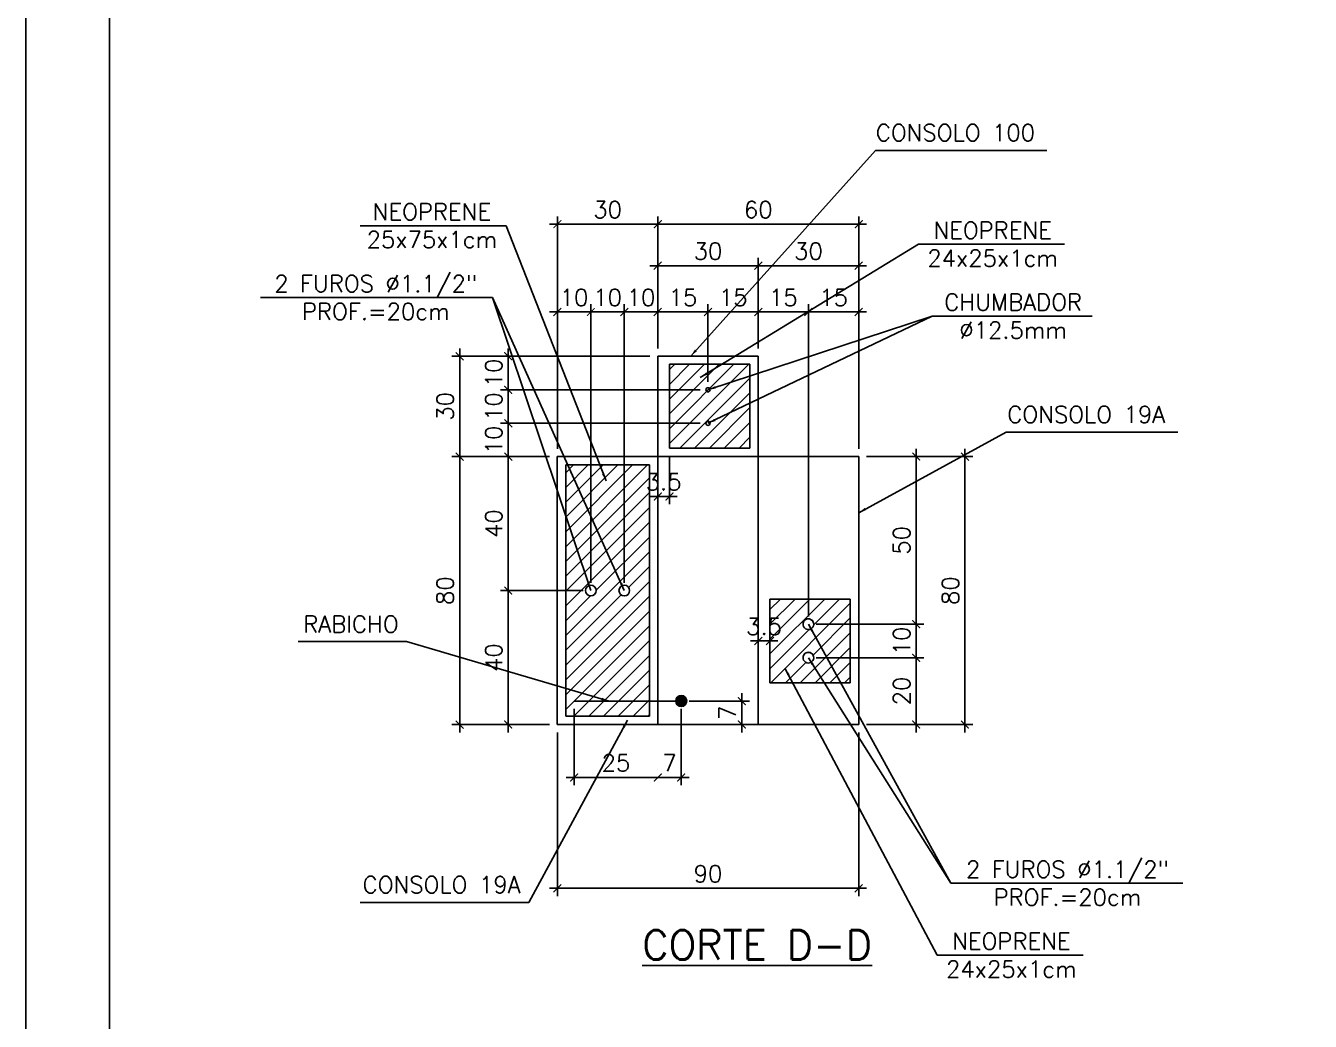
# Model space of a CAD drawing. Header units: centimetres. Extents: x 1658 to 27871, y 8240 to 11444.
# Drawn here: x 4286 to 5437, y 9660 to 10552 of the extents above; entities that cross this region are included whole.
import ezdxf

# ---------------------------------------------------------------- set-up
doc = ezdxf.new("R2010")
doc.units = ezdxf.units.CM
doc.header["$LTSCALE"] = 50
doc.header["$MEASUREMENT"] = 0
doc.header["$PDMODE"] = 67
doc.linetypes.add('DASHED', pattern=[0.75, 0.5, -0.25])
doc.linetypes.add('HIDDEN', pattern=[0.375, 0.25, -0.125])
doc.layers.add('10 TRACEJADO', color=1, linetype='DASHED', lineweight=13)
for name, color, linetype in [('COTAS-PRECON', 1, 'Continuous'), ('FORMATO-PRECON', 2, 'Continuous'), ('HACHURAS-PRECON', 1, 'Continuous'), ('LINHA-01-PRECON', 1, 'Continuous'), ('LINHA-02-PRECON', 2, 'Continuous'), ('LINHA-03-PRECON', 3, 'Continuous'), ('LINHA-04-PRECON', 4, 'Continuous'), ('填充', 7, 'Continuous')]:
    doc.layers.add(name, color=color, linetype=linetype)
doc.styles.get("Standard").update_dxf_attribs({"font": 'romans.shx'})
doc.dimstyles.new('ESC75-25', dxfattribs={"dimscale": 0, "dimtxt": 15, "dimasz": 7, "dimexe": 7, "dimexo": 7, "dimgap": 5.5, "dimtad": 1, "dimdec": 1, "dimlfac": 0.333333, "dimdsep": 46, "dimtxsty": 'Standard', "dimblk": 'ARCHTICK', "dimcen": 0.1, "dimdle": 7, "dimclrd": 256, "dimclre": 256, "dimclrt": 2, "dimadec": 0, "dimazin": 0, "dimtfac": 1, "dimtdec": 1, "dimtix": 1, "dimtmove": 2, "dimatfit": 3, "dimfxl": 1, "dimarcsym": 0})
doc.dimstyles.new('ESC75-75', dxfattribs={"dimscale": 0, "dimtxt": 15, "dimasz": 7, "dimexe": 7, "dimexo": 7, "dimgap": 5.5, "dimtad": 1, "dimdec": 1, "dimdsep": 46, "dimtxsty": 'Standard', "dimblk": 'ARCHTICK', "dimcen": 0.1, "dimdle": 7, "dimclrd": 256, "dimclre": 256, "dimclrt": 2, "dimadec": 0, "dimazin": 0, "dimtfac": 1, "dimtdec": 1, "dimtix": 1, "dimtmove": 2, "dimatfit": 3, "dimfxl": 1, "dimarcsym": 0})
pattern_1 = [(45, (7645.021, 9724.937), (-6.629126, 6.629126), [])]

# ---------------------------------------------------------------- blocks, each defined once
blk = doc.blocks.new('A$C2E607E54')
at = {"layer": 'FORMATO-PRECON'}
blk.add_lwpolyline([(0, 4200), (2970, 4200), (2970, 0), (0, 0)], close=True, dxfattribs=at)
at = {"layer": 'FORMATO-PRECON', "color": 6}
blk.add_lwpolyline([(100, 3950), (2870, 3950), (2870, 100), (100, 100)], close=True, dxfattribs=at)
blk = doc.blocks.new('_ArchTick')
at = {"color": 0, "linetype": 'ByBlock', "const_width": 0.15}
blk.add_lwpolyline([(-0.5, -0.5), (0.5, 0.5)], dxfattribs=at)
blk = doc.blocks.new('*D222')
at = {"layer": 'Defpoints', "color": 0, "transparency": 16777216}
for p in [(4852.2, 10374.2), (4852.2, 10255.9), (4762.2, 10165.9)]:
    blk.add_point(p, dxfattribs=at)
at = {"layer": 'LINHA-01-PRECON', "lineweight": -2, "transparency": 16777216}
for p, q in [((4755.2, 10374.2), (4859.2, 10374.2)), ((4762.2, 10172.9), (4762.2, 10381.2)), ((4852.2, 10262.9), (4852.2, 10381.2))]:
    blk.add_line(p, q, dxfattribs=at)
at = {"layer": 'LINHA-01-PRECON', "lineweight": -2, "transparency": 16777216, "xscale": 7, "yscale": 7, "zscale": 7, "rotation": 180}
blk.add_blockref('_ArchTick', (4762.2, 10374.2), dxfattribs=at)
at = {"layer": 'LINHA-01-PRECON', "lineweight": -2, "transparency": 16777216, "xscale": 7, "yscale": 7, "zscale": 7}
blk.add_blockref('_ArchTick', (4852.2, 10374.2), dxfattribs=at)
at = {"layer": 'LINHA-01-PRECON', "color": 2, "transparency": 16777216, "insert": (4807.2, 10387.2), "char_height": 15, "attachment_point": 5}
blk.add_mtext('30', dxfattribs=at)
blk = doc.blocks.new('*D223')
at = {"layer": 'Defpoints', "color": 0, "transparency": 16777216}
for p in [(5032.2, 10374.2), (4852.2, 10255.9), (5032.2, 10255.9)]:
    blk.add_point(p, dxfattribs=at)
at = {"layer": 'LINHA-01-PRECON', "lineweight": -2, "transparency": 16777216}
for p, q in [((4845.2, 10374.2), (5039.2, 10374.2)), ((4852.2, 10262.9), (4852.2, 10381.2)), ((5032.2, 10262.9), (5032.2, 10381.2))]:
    blk.add_line(p, q, dxfattribs=at)
at = {"layer": 'LINHA-01-PRECON', "lineweight": -2, "transparency": 16777216, "xscale": 7, "yscale": 7, "zscale": 7, "rotation": 180}
blk.add_blockref('_ArchTick', (4852.2, 10374.2), dxfattribs=at)
at = {"layer": 'LINHA-01-PRECON', "lineweight": -2, "transparency": 16777216, "xscale": 7, "yscale": 7, "zscale": 7}
blk.add_blockref('_ArchTick', (5032.2, 10374.2), dxfattribs=at)
at = {"layer": 'LINHA-01-PRECON', "color": 2, "transparency": 16777216, "insert": (4942.2, 10387.2), "char_height": 15, "attachment_point": 5}
blk.add_mtext('60', dxfattribs=at)
blk = doc.blocks.new('*D224')
at = {"layer": 'Defpoints', "color": 0, "transparency": 16777216}
for p in [(4852.2, 10255.9), (4674.7, 10165.9), (4762.2, 10165.9)]:
    blk.add_point(p, dxfattribs=at)
at = {"layer": 'LINHA-01-PRECON', "lineweight": -2, "transparency": 16777216}
for p, q in [((4845.2, 10255.9), (4667.7, 10255.9)), ((4674.7, 10262.9), (4674.7, 10158.9)), ((4755.2, 10165.9), (4667.7, 10165.9))]:
    blk.add_line(p, q, dxfattribs=at)
at = {"layer": 'LINHA-01-PRECON', "lineweight": -2, "transparency": 16777216, "xscale": 7, "yscale": 7, "zscale": 7}
for p, rotation in [((4674.7, 10255.9), 90), ((4674.7, 10165.9), 270)]:
    blk.add_blockref('_ArchTick', p, dxfattribs=dict(at, rotation=rotation))
at = {"layer": 'LINHA-01-PRECON', "color": 2, "transparency": 16777216, "insert": (4661.7, 10210.9), "char_height": 15, "attachment_point": 5, "rotation": 90}
blk.add_mtext('30', dxfattribs=at)
blk = doc.blocks.new('*D225')
at = {"layer": 'Defpoints', "color": 0, "transparency": 16777216}
for p in [(4762.2, 10165.9), (4674.7, 9925.9), (4762.2, 9925.9)]:
    blk.add_point(p, dxfattribs=at)
at = {"layer": 'LINHA-01-PRECON', "lineweight": -2, "transparency": 16777216}
for p, q in [((4755.2, 10165.9), (4667.7, 10165.9)), ((4674.7, 10172.9), (4674.7, 9918.9)), ((4755.2, 9925.9), (4667.7, 9925.9))]:
    blk.add_line(p, q, dxfattribs=at)
at = {"layer": 'LINHA-01-PRECON', "lineweight": -2, "transparency": 16777216, "xscale": 7, "yscale": 7, "zscale": 7}
for p, rotation in [((4674.7, 10165.9), 90), ((4674.7, 9925.9), 270)]:
    blk.add_blockref('_ArchTick', p, dxfattribs=dict(at, rotation=rotation))
at = {"layer": 'LINHA-01-PRECON', "color": 2, "transparency": 16777216, "insert": (4661.7, 10045.9), "char_height": 15, "attachment_point": 5, "rotation": 90}
blk.add_mtext('80', dxfattribs=at)
blk = doc.blocks.new('*D226')
at = {"layer": 'Defpoints', "color": 0, "transparency": 16777216}
for p in [(4762.2, 10165.9), (4718.2, 10045.9), (4792.2, 10045.9)]:
    blk.add_point(p, dxfattribs=at)
at = {"layer": 'LINHA-01-PRECON', "lineweight": -2, "transparency": 16777216}
for p, q in [((4755.2, 10165.9), (4711.2, 10165.9)), ((4718.2, 10172.9), (4718.2, 10038.9)), ((4785.2, 10045.9), (4711.2, 10045.9))]:
    blk.add_line(p, q, dxfattribs=at)
at = {"layer": 'LINHA-01-PRECON', "lineweight": -2, "transparency": 16777216, "xscale": 7, "yscale": 7, "zscale": 7}
for p, rotation in [((4718.2, 10165.9), 90), ((4718.2, 10045.9), 270)]:
    blk.add_blockref('_ArchTick', p, dxfattribs=dict(at, rotation=rotation))
at = {"layer": 'LINHA-01-PRECON', "color": 2, "transparency": 16777216, "insert": (4705.2, 10105.9), "char_height": 15, "attachment_point": 5, "rotation": 90}
blk.add_mtext('40', dxfattribs=at)
blk = doc.blocks.new('*D227')
at = {"layer": 'Defpoints', "color": 0, "transparency": 16777216}
for p in [(4792.2, 10045.9), (4718.2, 9925.9), (4762.2, 9925.9)]:
    blk.add_point(p, dxfattribs=at)
at = {"layer": 'LINHA-01-PRECON', "lineweight": -2, "transparency": 16777216}
for p, q in [((4718.2, 10052.9), (4718.2, 9918.9)), ((4785.2, 10045.9), (4711.2, 10045.9)), ((4755.2, 9925.9), (4711.2, 9925.9))]:
    blk.add_line(p, q, dxfattribs=at)
at = {"layer": 'LINHA-01-PRECON', "lineweight": -2, "transparency": 16777216, "xscale": 7, "yscale": 7, "zscale": 7}
for p, rotation in [((4718.2, 10045.9), 90), ((4718.2, 9925.9), 270)]:
    blk.add_blockref('_ArchTick', p, dxfattribs=dict(at, rotation=rotation))
at = {"layer": 'LINHA-01-PRECON', "color": 2, "transparency": 16777216, "insert": (4705.2, 9985.9), "char_height": 15, "attachment_point": 5, "rotation": 90}
blk.add_mtext('40', dxfattribs=at)
blk = doc.blocks.new('*D228')
at = {"layer": 'Defpoints', "color": 0, "transparency": 16777216}
for p in [(4852.2, 10255.9), (4718.2, 10225.8), (4897.1, 10225.8)]:
    blk.add_point(p, dxfattribs=at)
at = {"layer": 'LINHA-01-PRECON', "lineweight": -2, "transparency": 16777216}
for p, q in [((4845.2, 10255.9), (4711.2, 10255.9)), ((4718.2, 10255.9), (4718.2, 10262.9)), ((4718.2, 10255.9), (4718.2, 10225.8)), ((4890.1, 10225.8), (4711.2, 10225.8)), ((4718.2, 10225.8), (4718.2, 10218.8))]:
    blk.add_line(p, q, dxfattribs=at)
at = {"layer": 'LINHA-01-PRECON', "lineweight": -2, "transparency": 16777216, "xscale": 7, "yscale": 7, "zscale": 7}
for p, rotation in [((4718.2, 10255.9), 270), ((4718.2, 10225.8), 90)]:
    blk.add_blockref('_ArchTick', p, dxfattribs=dict(at, rotation=rotation))
at = {"layer": 'LINHA-01-PRECON', "color": 2, "transparency": 16777216, "insert": (4705.2, 10240.9), "char_height": 15, "attachment_point": 5, "rotation": 90}
blk.add_mtext('10', dxfattribs=at)
blk = doc.blocks.new('*D229')
at = {"layer": 'Defpoints', "color": 0, "transparency": 16777216}
for p in [(4897.1, 10225.8), (4718.2, 10195.8), (4897.1, 10195.8)]:
    blk.add_point(p, dxfattribs=at)
at = {"layer": 'LINHA-01-PRECON', "lineweight": -2, "transparency": 16777216}
for p, q in [((4718.2, 10225.8), (4718.2, 10232.8)), ((4890.1, 10225.8), (4711.2, 10225.8)), ((4718.2, 10225.8), (4718.2, 10195.8)), ((4890.1, 10195.8), (4711.2, 10195.8)), ((4718.2, 10195.8), (4718.2, 10188.8))]:
    blk.add_line(p, q, dxfattribs=at)
at = {"layer": 'LINHA-01-PRECON', "lineweight": -2, "transparency": 16777216, "xscale": 7, "yscale": 7, "zscale": 7}
for p, rotation in [((4718.2, 10225.8), 270), ((4718.2, 10195.8), 90)]:
    blk.add_blockref('_ArchTick', p, dxfattribs=dict(at, rotation=rotation))
at = {"layer": 'LINHA-01-PRECON', "color": 2, "transparency": 16777216, "insert": (4705.2, 10210.8), "char_height": 15, "attachment_point": 5, "rotation": 90}
blk.add_mtext('10', dxfattribs=at)
blk = doc.blocks.new('*D230')
at = {"layer": 'Defpoints', "color": 0, "transparency": 16777216}
for p in [(4897.1, 10195.8), (4718.2, 10165.9), (4762.2, 10165.9)]:
    blk.add_point(p, dxfattribs=at)
at = {"layer": 'LINHA-01-PRECON', "lineweight": -2, "transparency": 16777216}
for p, q in [((4718.2, 10195.8), (4718.2, 10202.8)), ((4890.1, 10195.8), (4711.2, 10195.8)), ((4718.2, 10195.8), (4718.2, 10165.9)), ((4755.2, 10165.9), (4711.2, 10165.9)), ((4718.2, 10165.9), (4718.2, 10158.9))]:
    blk.add_line(p, q, dxfattribs=at)
at = {"layer": 'LINHA-01-PRECON', "lineweight": -2, "transparency": 16777216, "xscale": 7, "yscale": 7, "zscale": 7}
for p, rotation in [((4718.2, 10195.8), 270), ((4718.2, 10165.9), 90)]:
    blk.add_blockref('_ArchTick', p, dxfattribs=dict(at, rotation=rotation))
at = {"layer": 'LINHA-01-PRECON', "color": 2, "transparency": 16777216, "insert": (4705.2, 10180.9), "char_height": 15, "attachment_point": 5, "rotation": 90}
blk.add_mtext('10', dxfattribs=at)
blk = doc.blocks.new('*D231')
at = {"layer": 'Defpoints', "color": 0, "transparency": 16777216}
for p in [(4792.2, 10295.5), (4762.2, 10165.9), (4792.2, 10045.9)]:
    blk.add_point(p, dxfattribs=at)
at = {"layer": 'LINHA-01-PRECON', "lineweight": -2, "transparency": 16777216}
for p, q in [((4762.2, 10172.9), (4762.2, 10302.5)), ((4792.2, 10052.9), (4792.2, 10302.5)), ((4762.2, 10295.5), (4755.2, 10295.5)), ((4762.2, 10295.5), (4792.2, 10295.5)), ((4792.2, 10295.5), (4799.2, 10295.5))]:
    blk.add_line(p, q, dxfattribs=at)
at = {"layer": 'LINHA-01-PRECON', "lineweight": -2, "transparency": 16777216, "xscale": 7, "yscale": 7, "zscale": 7}
blk.add_blockref('_ArchTick', (4762.2, 10295.5), dxfattribs=at)
at = {"layer": 'LINHA-01-PRECON', "lineweight": -2, "transparency": 16777216, "xscale": 7, "yscale": 7, "zscale": 7, "rotation": 180}
blk.add_blockref('_ArchTick', (4792.2, 10295.5), dxfattribs=at)
at = {"layer": 'LINHA-01-PRECON', "color": 2, "transparency": 16777216, "insert": (4777.2, 10308.5), "char_height": 15, "attachment_point": 5}
blk.add_mtext('10', dxfattribs=at)
blk = doc.blocks.new('*D232')
at = {"layer": 'Defpoints', "color": 0, "transparency": 16777216}
for p in [(4822.2, 10295.5), (4792.2, 10045.9), (4822.2, 10045.9)]:
    blk.add_point(p, dxfattribs=at)
at = {"layer": 'LINHA-01-PRECON', "lineweight": -2, "transparency": 16777216}
for p, q in [((4792.2, 10052.9), (4792.2, 10302.5)), ((4822.2, 10052.9), (4822.2, 10302.5)), ((4792.2, 10295.5), (4785.2, 10295.5)), ((4792.2, 10295.5), (4822.2, 10295.5)), ((4822.2, 10295.5), (4829.2, 10295.5))]:
    blk.add_line(p, q, dxfattribs=at)
at = {"layer": 'LINHA-01-PRECON', "lineweight": -2, "transparency": 16777216, "xscale": 7, "yscale": 7, "zscale": 7}
blk.add_blockref('_ArchTick', (4792.2, 10295.5), dxfattribs=at)
at = {"layer": 'LINHA-01-PRECON', "lineweight": -2, "transparency": 16777216, "xscale": 7, "yscale": 7, "zscale": 7, "rotation": 180}
blk.add_blockref('_ArchTick', (4822.2, 10295.5), dxfattribs=at)
at = {"layer": 'LINHA-01-PRECON', "color": 2, "transparency": 16777216, "insert": (4807.2, 10308.5), "char_height": 15, "attachment_point": 5}
blk.add_mtext('10', dxfattribs=at)
blk = doc.blocks.new('*D233')
at = {"layer": 'Defpoints', "color": 0, "transparency": 16777216}
for p in [(4852.2, 10295.5), (4852.2, 10255.9), (4822.2, 10045.9)]:
    blk.add_point(p, dxfattribs=at)
at = {"layer": 'LINHA-01-PRECON', "lineweight": -2, "transparency": 16777216}
for p, q in [((4822.2, 10052.9), (4822.2, 10302.5)), ((4852.2, 10262.9), (4852.2, 10302.5)), ((4822.2, 10295.5), (4815.2, 10295.5)), ((4822.2, 10295.5), (4852.2, 10295.5)), ((4852.2, 10295.5), (4859.2, 10295.5))]:
    blk.add_line(p, q, dxfattribs=at)
at = {"layer": 'LINHA-01-PRECON', "lineweight": -2, "transparency": 16777216, "xscale": 7, "yscale": 7, "zscale": 7}
blk.add_blockref('_ArchTick', (4822.2, 10295.5), dxfattribs=at)
at = {"layer": 'LINHA-01-PRECON', "lineweight": -2, "transparency": 16777216, "xscale": 7, "yscale": 7, "zscale": 7, "rotation": 180}
blk.add_blockref('_ArchTick', (4852.2, 10295.5), dxfattribs=at)
at = {"layer": 'LINHA-01-PRECON', "color": 2, "transparency": 16777216, "insert": (4837.2, 10308.5), "char_height": 15, "attachment_point": 5}
blk.add_mtext('10', dxfattribs=at)
blk = doc.blocks.new('*D234')
at = {"layer": 'Defpoints', "color": 0, "transparency": 16777216}
for p in [(4897.1, 10295.5), (4852.2, 10255.9), (4897.1, 10225.8)]:
    blk.add_point(p, dxfattribs=at)
at = {"layer": 'LINHA-01-PRECON', "lineweight": -2, "transparency": 16777216}
for p, q in [((4852.2, 10262.9), (4852.2, 10302.5)), ((4897.1, 10232.8), (4897.1, 10302.5)), ((4845.2, 10295.5), (4904.1, 10295.5))]:
    blk.add_line(p, q, dxfattribs=at)
at = {"layer": 'LINHA-01-PRECON', "lineweight": -2, "transparency": 16777216, "xscale": 7, "yscale": 7, "zscale": 7, "rotation": 180}
blk.add_blockref('_ArchTick', (4852.2, 10295.5), dxfattribs=at)
at = {"layer": 'LINHA-01-PRECON', "lineweight": -2, "transparency": 16777216, "xscale": 7, "yscale": 7, "zscale": 7}
blk.add_blockref('_ArchTick', (4897.1, 10295.5), dxfattribs=at)
at = {"layer": 'LINHA-01-PRECON', "color": 2, "transparency": 16777216, "insert": (4874.7, 10308.5), "char_height": 15, "attachment_point": 5}
blk.add_mtext('15', dxfattribs=at)
blk = doc.blocks.new('*D235')
at = {"layer": 'Defpoints', "color": 0, "transparency": 16777216}
for p in [(4942.2, 10295.5), (4942.2, 10255.9), (4897.1, 10225.8)]:
    blk.add_point(p, dxfattribs=at)
at = {"layer": 'LINHA-01-PRECON', "lineweight": -2, "transparency": 16777216}
for p, q in [((4897.1, 10232.8), (4897.1, 10302.5)), ((4942.2, 10262.9), (4942.2, 10302.5)), ((4890.1, 10295.5), (4949.2, 10295.5))]:
    blk.add_line(p, q, dxfattribs=at)
at = {"layer": 'LINHA-01-PRECON', "lineweight": -2, "transparency": 16777216, "xscale": 7, "yscale": 7, "zscale": 7, "rotation": 180}
blk.add_blockref('_ArchTick', (4897.1, 10295.5), dxfattribs=at)
at = {"layer": 'LINHA-01-PRECON', "lineweight": -2, "transparency": 16777216, "xscale": 7, "yscale": 7, "zscale": 7}
blk.add_blockref('_ArchTick', (4942.2, 10295.5), dxfattribs=at)
at = {"layer": 'LINHA-01-PRECON', "color": 2, "transparency": 16777216, "insert": (4919.7, 10308.5), "char_height": 15, "attachment_point": 5}
blk.add_mtext('15', dxfattribs=at)
blk = doc.blocks.new('*D236')
at = {"layer": 'Defpoints', "color": 0, "transparency": 16777216}
for p in [(4942.2, 10337), (4852.2, 10255.9), (4942.2, 10255.9)]:
    blk.add_point(p, dxfattribs=at)
at = {"layer": 'LINHA-01-PRECON', "lineweight": -2, "transparency": 16777216}
for p, q in [((4845.2, 10337), (4949.2, 10337)), ((4852.2, 10262.9), (4852.2, 10344)), ((4942.2, 10262.9), (4942.2, 10344))]:
    blk.add_line(p, q, dxfattribs=at)
at = {"layer": 'LINHA-01-PRECON', "lineweight": -2, "transparency": 16777216, "xscale": 7, "yscale": 7, "zscale": 7, "rotation": 180}
blk.add_blockref('_ArchTick', (4852.2, 10337), dxfattribs=at)
at = {"layer": 'LINHA-01-PRECON', "lineweight": -2, "transparency": 16777216, "xscale": 7, "yscale": 7, "zscale": 7}
blk.add_blockref('_ArchTick', (4942.2, 10337), dxfattribs=at)
at = {"layer": 'LINHA-01-PRECON', "color": 2, "transparency": 16777216, "insert": (4897.2, 10350), "char_height": 15, "attachment_point": 5}
blk.add_mtext('30', dxfattribs=at)
blk = doc.blocks.new('*D237')
at = {"layer": 'Defpoints', "color": 0, "transparency": 16777216}
for p in [(5032.2, 10337), (4942.2, 10255.9), (5032.2, 10255.9)]:
    blk.add_point(p, dxfattribs=at)
at = {"layer": 'LINHA-01-PRECON', "lineweight": -2, "transparency": 16777216}
for p, q in [((4935.2, 10337), (5039.2, 10337)), ((4942.2, 10262.9), (4942.2, 10344)), ((5032.2, 10262.9), (5032.2, 10344))]:
    blk.add_line(p, q, dxfattribs=at)
at = {"layer": 'LINHA-01-PRECON', "lineweight": -2, "transparency": 16777216, "xscale": 7, "yscale": 7, "zscale": 7, "rotation": 180}
blk.add_blockref('_ArchTick', (4942.2, 10337), dxfattribs=at)
at = {"layer": 'LINHA-01-PRECON', "lineweight": -2, "transparency": 16777216, "xscale": 7, "yscale": 7, "zscale": 7}
blk.add_blockref('_ArchTick', (5032.2, 10337), dxfattribs=at)
at = {"layer": 'LINHA-01-PRECON', "color": 2, "transparency": 16777216, "insert": (4987.2, 10350), "char_height": 15, "attachment_point": 5}
blk.add_mtext('30', dxfattribs=at)
blk = doc.blocks.new('*D238')
at = {"layer": 'Defpoints', "color": 0, "transparency": 16777216}
for p in [(5032.2, 10165.9), (5032.2, 9925.9), (5127.4, 9925.9)]:
    blk.add_point(p, dxfattribs=at)
at = {"layer": 'LINHA-01-PRECON', "lineweight": -2, "transparency": 16777216}
for p, q in [((5039.2, 10165.9), (5134.4, 10165.9)), ((5127.4, 10172.9), (5127.4, 9918.9)), ((5039.2, 9925.9), (5134.4, 9925.9))]:
    blk.add_line(p, q, dxfattribs=at)
at = {"layer": 'LINHA-01-PRECON', "lineweight": -2, "transparency": 16777216, "xscale": 7, "yscale": 7, "zscale": 7}
for p, rotation in [((5127.4, 10165.9), 90), ((5127.4, 9925.9), 270)]:
    blk.add_blockref('_ArchTick', p, dxfattribs=dict(at, rotation=rotation))
at = {"layer": 'LINHA-01-PRECON', "color": 2, "transparency": 16777216, "insert": (5114.4, 10045.9), "char_height": 15, "attachment_point": 5, "rotation": 90}
blk.add_mtext('80', dxfattribs=at)
blk = doc.blocks.new('*D239')
at = {"layer": 'Defpoints', "color": 0, "transparency": 16777216}
for p in [(5032.2, 10165.9), (4987.1, 10015.8), (5083.7, 10015.8)]:
    blk.add_point(p, dxfattribs=at)
at = {"layer": 'LINHA-01-PRECON', "lineweight": -2, "transparency": 16777216}
for p, q in [((5039.2, 10165.9), (5090.7, 10165.9)), ((5083.7, 10172.9), (5083.7, 10008.8)), ((4994.1, 10015.8), (5090.7, 10015.8))]:
    blk.add_line(p, q, dxfattribs=at)
at = {"layer": 'LINHA-01-PRECON', "lineweight": -2, "transparency": 16777216, "xscale": 7, "yscale": 7, "zscale": 7}
for p, rotation in [((5083.7, 10165.9), 90), ((5083.7, 10015.8), 270)]:
    blk.add_blockref('_ArchTick', p, dxfattribs=dict(at, rotation=rotation))
at = {"layer": 'LINHA-01-PRECON', "color": 2, "transparency": 16777216, "insert": (5070.7, 10090.9), "char_height": 15, "attachment_point": 5, "rotation": 90}
blk.add_mtext('50', dxfattribs=at)
blk = doc.blocks.new('*D240')
at = {"layer": 'Defpoints', "color": 0, "transparency": 16777216}
for p in [(4987.1, 10015.8), (4987.1, 9985.8), (5083.7, 9985.8)]:
    blk.add_point(p, dxfattribs=at)
at = {"layer": 'LINHA-01-PRECON', "lineweight": -2, "transparency": 16777216}
for p, q in [((4994.1, 10015.8), (5090.7, 10015.8)), ((5083.7, 10015.8), (5083.7, 10022.8)), ((5083.7, 10015.8), (5083.7, 9985.8)), ((4994.1, 9985.8), (5090.7, 9985.8)), ((5083.7, 9985.8), (5083.7, 9978.8))]:
    blk.add_line(p, q, dxfattribs=at)
at = {"layer": 'LINHA-01-PRECON', "lineweight": -2, "transparency": 16777216, "xscale": 7, "yscale": 7, "zscale": 7}
for p, rotation in [((5083.7, 10015.8), 270), ((5083.7, 9985.8), 90)]:
    blk.add_blockref('_ArchTick', p, dxfattribs=dict(at, rotation=rotation))
at = {"layer": 'LINHA-01-PRECON', "color": 2, "transparency": 16777216, "insert": (5070.7, 10000.8), "char_height": 15, "attachment_point": 5, "rotation": 90}
blk.add_mtext('10', dxfattribs=at)
blk = doc.blocks.new('*D241')
at = {"layer": 'Defpoints', "color": 0, "transparency": 16777216}
for p in [(4987.1, 9985.8), (5032.2, 9925.9), (5083.7, 9925.9)]:
    blk.add_point(p, dxfattribs=at)
at = {"layer": 'LINHA-01-PRECON', "lineweight": -2, "transparency": 16777216}
for p, q in [((5083.7, 9992.8), (5083.7, 9918.9)), ((4994.1, 9985.8), (5090.7, 9985.8)), ((5039.2, 9925.9), (5090.7, 9925.9))]:
    blk.add_line(p, q, dxfattribs=at)
at = {"layer": 'LINHA-01-PRECON', "lineweight": -2, "transparency": 16777216, "xscale": 7, "yscale": 7, "zscale": 7}
for p, rotation in [((5083.7, 9985.8), 90), ((5083.7, 9925.9), 270)]:
    blk.add_blockref('_ArchTick', p, dxfattribs=dict(at, rotation=rotation))
at = {"layer": 'LINHA-01-PRECON', "color": 2, "transparency": 16777216, "insert": (5070.7, 9955.9), "char_height": 15, "attachment_point": 5, "rotation": 90}
blk.add_mtext('20', dxfattribs=at)
blk = doc.blocks.new('*D242')
at = {"layer": 'Defpoints', "color": 0, "transparency": 16777216}
for p in [(4987.1, 10295.5), (4942.2, 10255.9), (4987.1, 10015.8)]:
    blk.add_point(p, dxfattribs=at)
at = {"layer": 'LINHA-01-PRECON', "lineweight": -2, "transparency": 16777216}
for p, q in [((4942.2, 10262.9), (4942.2, 10302.5)), ((4987.1, 10022.8), (4987.1, 10302.5)), ((4935.2, 10295.5), (4994.1, 10295.5))]:
    blk.add_line(p, q, dxfattribs=at)
at = {"layer": 'LINHA-01-PRECON', "lineweight": -2, "transparency": 16777216, "xscale": 7, "yscale": 7, "zscale": 7, "rotation": 180}
blk.add_blockref('_ArchTick', (4942.2, 10295.5), dxfattribs=at)
at = {"layer": 'LINHA-01-PRECON', "lineweight": -2, "transparency": 16777216, "xscale": 7, "yscale": 7, "zscale": 7}
blk.add_blockref('_ArchTick', (4987.1, 10295.5), dxfattribs=at)
at = {"layer": 'LINHA-01-PRECON', "color": 2, "transparency": 16777216, "insert": (4964.7, 10308.5), "char_height": 15, "attachment_point": 5}
blk.add_mtext('15', dxfattribs=at)
blk = doc.blocks.new('*D243')
at = {"layer": 'Defpoints', "color": 0, "transparency": 16777216}
for p in [(5032.2, 10295.5), (5032.2, 10165.9), (4987.1, 10015.8)]:
    blk.add_point(p, dxfattribs=at)
at = {"layer": 'LINHA-01-PRECON', "lineweight": -2, "transparency": 16777216}
for p, q in [((4987.1, 10022.8), (4987.1, 10302.5)), ((5032.2, 10172.9), (5032.2, 10302.5)), ((4980.1, 10295.5), (5039.2, 10295.5))]:
    blk.add_line(p, q, dxfattribs=at)
at = {"layer": 'LINHA-01-PRECON', "lineweight": -2, "transparency": 16777216, "xscale": 7, "yscale": 7, "zscale": 7, "rotation": 180}
blk.add_blockref('_ArchTick', (4987.1, 10295.5), dxfattribs=at)
at = {"layer": 'LINHA-01-PRECON', "lineweight": -2, "transparency": 16777216, "xscale": 7, "yscale": 7, "zscale": 7}
blk.add_blockref('_ArchTick', (5032.2, 10295.5), dxfattribs=at)
at = {"layer": 'LINHA-01-PRECON', "color": 2, "transparency": 16777216, "insert": (5009.7, 10308.5), "char_height": 15, "attachment_point": 5}
blk.add_mtext('15', dxfattribs=at)
blk = doc.blocks.new('*D244')
at = {"layer": 'Defpoints', "color": 0, "transparency": 16777216}
for p in [(4762.2, 9925.9), (5032.2, 9925.9), (5032.2, 9779.2)]:
    blk.add_point(p, dxfattribs=at)
at = {"layer": 'LINHA-01-PRECON', "lineweight": -2, "transparency": 16777216}
for p, q in [((4762.2, 9918.9), (4762.2, 9772.2)), ((5032.2, 9918.9), (5032.2, 9772.2)), ((4755.2, 9779.2), (5039.2, 9779.2))]:
    blk.add_line(p, q, dxfattribs=at)
at = {"layer": 'LINHA-01-PRECON', "lineweight": -2, "transparency": 16777216, "xscale": 7, "yscale": 7, "zscale": 7, "rotation": 180}
blk.add_blockref('_ArchTick', (4762.2, 9779.2), dxfattribs=at)
at = {"layer": 'LINHA-01-PRECON', "lineweight": -2, "transparency": 16777216, "xscale": 7, "yscale": 7, "zscale": 7}
blk.add_blockref('_ArchTick', (5032.2, 9779.2), dxfattribs=at)
at = {"layer": 'LINHA-01-PRECON', "color": 2, "transparency": 16777216, "insert": (4897.2, 9792.2), "char_height": 15, "attachment_point": 5}
blk.add_mtext('90', dxfattribs=at)
blk = doc.blocks.new('*D245')
at = {"layer": 'Defpoints', "color": 0, "transparency": 16777216}
for p in [(4862.7, 10173.6), (4852.2, 10130.3), (4862.7, 10130.3)]:
    blk.add_point(p, dxfattribs=at)
at = {"layer": 'LINHA-01-PRECON', "lineweight": -2, "transparency": 16777216}
for p, q in [((4862.7, 10166.6), (4862.7, 10123.3)), ((4852.2, 10130.3), (4845.2, 10130.3)), ((4852.2, 10130.3), (4862.7, 10130.3)), ((4862.7, 10130.3), (4869.7, 10130.3))]:
    blk.add_line(p, q, dxfattribs=at)
at = {"layer": 'LINHA-01-PRECON', "lineweight": -2, "transparency": 16777216, "xscale": 7, "yscale": 7, "zscale": 7}
blk.add_blockref('_ArchTick', (4852.2, 10130.3), dxfattribs=at)
at = {"layer": 'LINHA-01-PRECON', "lineweight": -2, "transparency": 16777216, "xscale": 7, "yscale": 7, "zscale": 7, "rotation": 180}
blk.add_blockref('_ArchTick', (4862.7, 10130.3), dxfattribs=at)
at = {"layer": 'LINHA-01-PRECON', "color": 2, "transparency": 16777216, "insert": (4857.4, 10143.3), "char_height": 15, "attachment_point": 5}
blk.add_mtext('3.5', dxfattribs=at)
blk = doc.blocks.new('*D497')
at = {"layer": 'Defpoints', "color": 0, "transparency": 16777216}
for p in [(4777.2, 9946.9), (4852.2, 9878.5), (4852.2, 9878.5)]:
    blk.add_point(p, dxfattribs=at)
at = {"layer": 'LINHA-01-PRECON', "lineweight": -2, "transparency": 16777216}
for p, q in [((4777.2, 9939.9), (4777.2, 9871.5)), ((4770.2, 9878.5), (4859.2, 9878.5)), ((4852.2, 9885.5), (4852.2, 9885.5))]:
    blk.add_line(p, q, dxfattribs=at)
at = {"layer": 'LINHA-01-PRECON', "lineweight": -2, "transparency": 16777216, "xscale": 7, "yscale": 7, "zscale": 7, "rotation": 180}
blk.add_blockref('_ArchTick', (4777.2, 9878.5), dxfattribs=at)
at = {"layer": 'LINHA-01-PRECON', "lineweight": -2, "transparency": 16777216, "xscale": 7, "yscale": 7, "zscale": 7}
blk.add_blockref('_ArchTick', (4852.2, 9878.5), dxfattribs=at)
at = {"layer": 'LINHA-01-PRECON', "color": 2, "transparency": 16777216, "insert": (4814.7, 9891.5), "char_height": 15, "attachment_point": 5}
blk.add_mtext('25', dxfattribs=at)
blk = doc.blocks.new('*D498')
at = {"layer": 'Defpoints', "color": 0, "transparency": 16777216}
for p in [(4873.2, 9946.9), (4852.2, 9878.5), (4873.2, 9878.5)]:
    blk.add_point(p, dxfattribs=at)
at = {"layer": 'LINHA-01-PRECON', "lineweight": -2, "transparency": 16777216}
for p, q in [((4873.2, 9939.9), (4873.2, 9871.5)), ((4852.2, 9878.5), (4845.2, 9878.5)), ((4852.2, 9878.5), (4873.2, 9878.5)), ((4873.2, 9878.5), (4880.2, 9878.5))]:
    blk.add_line(p, q, dxfattribs=at)
at = {"layer": 'LINHA-01-PRECON', "lineweight": -2, "transparency": 16777216, "xscale": 7, "yscale": 7, "zscale": 7}
blk.add_blockref('_ArchTick', (4852.2, 9878.5), dxfattribs=at)
at = {"layer": 'LINHA-01-PRECON', "lineweight": -2, "transparency": 16777216, "xscale": 7, "yscale": 7, "zscale": 7, "rotation": 180}
blk.add_blockref('_ArchTick', (4873.2, 9878.5), dxfattribs=at)
at = {"layer": 'LINHA-01-PRECON', "color": 2, "transparency": 16777216, "insert": (4862.7, 9891.5), "char_height": 15, "attachment_point": 5}
blk.add_mtext('7', dxfattribs=at)
blk = doc.blocks.new('*D499')
at = {"layer": 'Defpoints', "color": 0, "transparency": 16777216}
for p in [(4873.2, 9946.9), (4927.5, 9925.9), (4942.2, 9925.9)]:
    blk.add_point(p, dxfattribs=at)
at = {"layer": 'LINHA-01-PRECON', "lineweight": -2, "transparency": 16777216}
for p, q in [((4880.2, 9946.9), (4934.5, 9946.9)), ((4927.5, 9946.9), (4927.5, 9953.9)), ((4927.5, 9946.9), (4927.5, 9925.9)), ((4935.2, 9925.9), (4920.5, 9925.9)), ((4927.5, 9925.9), (4927.5, 9918.9))]:
    blk.add_line(p, q, dxfattribs=at)
at = {"layer": 'LINHA-01-PRECON', "lineweight": -2, "transparency": 16777216, "xscale": 7, "yscale": 7, "zscale": 7}
for p, rotation in [((4927.5, 9946.9), 270), ((4927.5, 9925.9), 90)]:
    blk.add_blockref('_ArchTick', p, dxfattribs=dict(at, rotation=rotation))
at = {"layer": 'LINHA-01-PRECON', "color": 2, "transparency": 16777216, "insert": (4914.5, 9936.4), "char_height": 15, "attachment_point": 5, "rotation": 90}
blk.add_mtext('7', dxfattribs=at)
blk = doc.blocks.new('*D585')
at = {"layer": 'Defpoints', "color": 0, "transparency": 16777216}
for p in [(4942.2, 10000.8), (4942.2, 10000.8), (4952.7, 10000.8)]:
    blk.add_point(p, dxfattribs=at)
at = {"layer": 'LINHA-01-PRECON', "lineweight": -2, "transparency": 16777216}
for p, q in [((4942.2, 10000.8), (4935.2, 10000.8)), ((4952.7, 10000.8), (4942.2, 10000.8)), ((4952.7, 10000.8), (4959.7, 10000.8))]:
    blk.add_line(p, q, dxfattribs=at)
at = {"layer": 'LINHA-01-PRECON', "lineweight": -2, "transparency": 16777216, "xscale": 7, "yscale": 7, "zscale": 7}
blk.add_blockref('_ArchTick', (4942.2, 10000.8), dxfattribs=at)
at = {"layer": 'LINHA-01-PRECON', "lineweight": -2, "transparency": 16777216, "xscale": 7, "yscale": 7, "zscale": 7, "rotation": 180}
blk.add_blockref('_ArchTick', (4952.7, 10000.8), dxfattribs=at)
at = {"layer": 'LINHA-01-PRECON', "color": 2, "transparency": 16777216, "insert": (4947.4, 10013.8), "char_height": 15, "attachment_point": 5}
blk.add_mtext('3.5', dxfattribs=at)

msp = doc.modelspace()

# ---------------------------------------------------------------- hatches: boundary and pattern name
at = {"layer": 'LINHA-04-PRECON'}
h = msp.add_hatch(color=256, dxfattribs=at)
h.dxf.hatch_style = 1
edge = h.paths.add_edge_path()
edge.add_arc((4873.19, 9946.93), 4.95, 0, 360)
at = {"layer": '填充'}
h = msp.add_hatch(dxfattribs=at)
h.set_pattern_fill('ANSI31', color=1, scale=75)
h.set_pattern_definition(pattern_1)
h.paths.add_polyline_path([(4934.68, 10248.62), (4862.68, 10248.62), (4862.68, 10173.62), (4934.68, 10173.62)])
h = msp.add_hatch(dxfattribs=at)
h.set_pattern_fill('ANSI31', color=1, scale=75)
h.set_pattern_definition([(45, (7644.721, 9725.237), (-6.629126, 6.629126), [])])
h.paths.add_polyline_path([(4769.68, 9933.45), (4844.68, 9933.45), (4844.68, 10158.45), (4769.68, 10158.45)])
h.paths.add_polyline_path([(4796.98, 10045.95, -1), (4787.38, 10045.95, -1)], flags=16)
h.paths.add_polyline_path([(4826.98, 10045.95, -1), (4817.38, 10045.95, -1)], flags=16)
h = msp.add_hatch(dxfattribs=at)
h.set_pattern_fill('ANSI31', color=1, scale=75)
h.set_pattern_definition(pattern_1)
h.paths.add_polyline_path([(5024.68, 10038.32), (4952.68, 10038.32), (4952.68, 9963.32), (5024.68, 9963.32)])
h.paths.add_polyline_path([(4991.82, 9986.81, -1.0007988), (4982.43, 9984.83, -1.0007988)], flags=16)
h.paths.add_polyline_path([(4982.43, 10014.83, -1.0007988), (4991.82, 10016.81, -1.0007988)], flags=16)

# ---------------------------------------------------------------- linework, layer by layer
at = {"layer": '10 TRACEJADO', "linetype": 'HIDDEN', "ltscale": 0.5}
for p, q in [((4852.18, 10165.93), (4852.18, 10165.95)), ((4942.18, 10165.93), (4942.18, 10165.93)), ((4942.18, 10165.93), (4942.18, 10165.93)), ((4942.18, 10165.93), (4942.18, 10165.93)), ((4942.18, 9925.93), (4942.18, 9925.93))]:
    msp.add_line(p, q, dxfattribs=at)
at = {"layer": 'LINHA-02-PRECON'}
for p, q in [((4852.18, 10255.93), (4852.18, 10165.95)), ((4852.18, 10255.93), (4942.18, 10255.93)), ((4942.18, 10165.93), (4942.18, 10255.93)), ((4934.68, 10248.62), (4862.68, 10248.62)), ((4862.68, 10248.62), (4862.68, 10173.62)), ((4934.68, 10173.62), (4934.68, 10248.62)), ((4762.18, 10165.95), (4852.18, 10165.95)), ((4762.18, 9925.95), (4762.18, 10165.95)), ((4862.68, 10173.62), (4934.68, 10173.62)), ((4942.18, 10165.93), (5032.18, 10165.93)), ((5032.18, 9925.93), (5032.18, 10165.93)), ((4769.68, 10158.45), (4844.68, 10158.45)), ((4769.68, 9933.45), (4769.68, 10158.45)), ((4844.68, 10158.45), (4844.68, 9933.45)), ((5024.68, 10038.32), (4952.68, 10038.32)), ((4952.68, 10038.32), (4952.68, 9963.32)), ((5024.68, 9963.32), (5024.68, 10038.32)), ((4952.68, 9963.32), (5024.68, 9963.32)), ((4844.68, 9933.45), (4769.68, 9933.45)), ((4762.18, 9925.95), (4852.18, 9925.95)), ((4942.18, 9925.93), (5032.18, 9925.93))]:
    msp.add_line(p, q, dxfattribs=at)
for centre in [(4792.18, 10045.95), (4822.18, 10045.95)]:
    msp.add_circle(centre, 4.8, dxfattribs=at)
for centre, start, end in [((4987.12, 10015.82), 11.89225, 191.98376), ((4987.12, 10015.81), 11.98376, 191.89225), ((4987.12, 10015.81), 191.89225, 11.98376), ((4987.12, 9985.82), 11.89225, 191.98376), ((4987.12, 9985.81), 11.98376, 191.89225), ((4987.12, 9985.81), 191.89225, 11.98376)]:
    msp.add_arc(centre, 4.8, start, end, dxfattribs=at)
at = {"layer": 'LINHA-03-PRECON'}
for p, q in [((4852.18, 10255.93), (4852.18, 10255.93)), ((4852.18, 10255.93), (4852.18, 10255.93)), ((4942.18, 10255.93), (4942.18, 10255.93)), ((4852.18, 10165.93), (4852.18, 9925.93)), ((4942.18, 10165.93), (4852.18, 10165.93)), ((4942.18, 9925.93), (4942.18, 10165.93)), ((4852.18, 9925.93), (4942.18, 9925.93))]:
    msp.add_line(p, q, dxfattribs=at)
at = {"layer": 'LINHA-04-PRECON'}
msp.add_line((4873.19, 9946.93), (4777.19, 9946.93), dxfattribs=at)
for centre, radius in [((4897.12, 10225.81), 1.88), ((4897.12, 10195.82), 1.88), ((4873.19, 9946.93), 4.95)]:
    msp.add_circle(centre, radius, dxfattribs=at)

# ---------------------------------------------------------------- block references
at = {"layer": 'HACHURAS-PRECON', "xscale": 0.7499999999999996, "yscale": 0.7499999999999996, "zscale": 0.7499999999999996}
msp.add_blockref('A$C2E607E54', (4285.86, 8293.94), dxfattribs=at)

# ---------------------------------------------------------------- texts
at = {"layer": 'COTAS-PRECON', "color": 2, "char_height": 15, "attachment_point": 5}
for s, insert in [('\\A1;CONSOLO 100', (5118.88, 10456.15, 0.02)), ('\\A1;NEOPRENE\\P25x75x1cm', (4649.83, 10372.84)), ('\\A1;NEOPRENE\\P24x25x1cm', (5152.23, 10356.19)), ('\\A1;2 FUROS %%C1.1/2"\\PPROF.=20cm', (4599.56, 10308.4)), ('\\A1;CHUMBADOR \\P%%C12.5mm', (5170.59, 10291.76)), ('\\A1;CONSOLO 19A', (5236.08, 10203.73, 0.02)), ('\\A1;RABICHO', (4577.25, 10015.82, 0.02)), ('\\A1;2 FUROS %%C1.1/2"\\PPROF.=20cm', (5219.27, 9783.69)), ('\\A1;CONSOLO 19A', (4658.52, 9782.43, 0.02)), ('\\A1;NEOPRENE\\P24x25x1cm', (5169.01, 9719.25))]:
    msp.add_mtext(s, dxfattribs=dict(at, insert=insert))
at = {"layer": 'LINHA-01-PRECON', "color": 4, "insert": (4941.21, 9728.43), "char_height": 26.25, "attachment_point": 5}
msp.add_mtext('{\\LCORTE D-D}', dxfattribs=at)

# ---------------------------------------------------------------- dimensions: what is measured, and where the dimension line sits
at = {"layer": 'LINHA-01-PRECON'}
for base, p1, p2, picture, middle in [((4852.18, 10374.18), (4762.18, 10165.95), (4852.18, 10255.93), '*D222', (4807.18, 10387.18)), ((5032.18, 10374.18), (4852.18, 10255.93), (5032.18, 10255.93), '*D223', (4942.18, 10387.18)), ((4942.18, 10337.02), (4852.18, 10255.93), (4942.18, 10255.93), '*D236', (4897.18, 10350.02)), ((5032.18, 10337.02), (4942.18, 10255.93), (5032.18, 10255.93), '*D237', (4987.18, 10350.02)), ((4792.18, 10295.53), (4762.18, 10165.95), (4792.18, 10045.95), '*D231', (4777.18, 10308.53)), ((4822.18, 10295.53), (4792.18, 10045.95), (4822.18, 10045.95), '*D232', (4807.18, 10308.53)), ((4852.18, 10295.53), (4822.18, 10045.95), (4852.18, 10255.93), '*D233', (4837.18, 10308.53)), ((4897.12, 10295.53), (4852.18, 10255.93), (4897.12, 10225.82), '*D234', (4874.65, 10308.53)), ((4942.18, 10295.53), (4897.12, 10225.82), (4942.18, 10255.93), '*D235', (4919.65, 10308.53)), ((4987.12, 10295.53), (4942.18, 10255.93), (4987.12, 10015.82), '*D242', (4964.65, 10308.53)), ((5032.18, 10295.53), (4987.12, 10015.82), (5032.18, 10165.93), '*D243', (5009.65, 10308.53)), ((4862.68, 10130.33), (4852.18, 10130.33), (4862.68, 10173.62), '*D245', (4857.43, 10143.33)), ((4942.18, 10000.82), (4952.68, 10000.82), (4942.18, 10000.82), '*D585', (4947.43, 10013.82)), ((4852.2, 9878.53), (4777.19, 9946.93), (4852.2, 9878.52), '*D497', (4814.7, 9891.53)), ((4873.19, 9878.52), (4852.2, 9878.52), (4873.19, 9946.93), '*D498', (4862.7, 9891.52)), ((5032.18, 9779.22), (4762.18, 9925.95), (5032.18, 9925.93), '*D244', (4897.18, 9792.22))]:
    dim = msp.add_linear_dim(base=base, p1=p1, p2=p2, dimstyle='ESC75-25', override={"dimscale": 1}, dxfattribs=at)
    dim.commit()
    dim.dimension.update_dxf_attribs({"geometry": picture, "text_midpoint": middle})
for base, p1, p2, picture, middle in [((4674.69, 10165.95), (4852.18, 10255.93), (4762.18, 10165.95), '*D224', (4661.69, 10210.94)), ((4718.17, 10225.82), (4852.18, 10255.93), (4897.12, 10225.82), '*D228', (4705.17, 10240.87)), ((4718.17, 10195.81), (4897.12, 10225.82), (4897.12, 10195.81), '*D229', (4705.17, 10210.82)), ((4718.17, 10165.95), (4897.12, 10195.81), (4762.18, 10165.95), '*D230', (4705.17, 10180.88)), ((4674.69, 9925.95), (4762.18, 10165.95), (4762.18, 9925.95), '*D225', (4661.69, 10045.95)), ((4718.17, 10045.95), (4762.18, 10165.95), (4792.18, 10045.95), '*D226', (4705.17, 10105.95)), ((5083.66, 10015.82), (5032.18, 10165.93), (4987.12, 10015.82), '*D239', (5070.66, 10090.87)), ((5127.37, 9925.93), (5032.18, 10165.93), (5032.18, 9925.93), '*D238', (5114.37, 10045.93)), ((4718.17, 9925.95), (4792.18, 10045.95), (4762.18, 9925.95), '*D227', (4705.17, 9985.95)), ((5083.66, 9985.82), (4987.12, 10015.82), (4987.12, 9985.82), '*D240', (5070.66, 10000.82)), ((5083.66, 9925.93), (4987.12, 9985.82), (5032.18, 9925.93), '*D241', (5070.66, 9955.87)), ((4927.46, 9925.93), (4873.19, 9946.93), (4942.18, 9925.93), '*D499', (4914.46, 9936.43))]:
    dim = msp.add_linear_dim(base=base, p1=p1, p2=p2, angle=90, dimstyle='ESC75-25', override={"dimscale": 1}, dxfattribs=at)
    dim.commit()
    dim.dimension.update_dxf_attribs({"geometry": picture, "text_midpoint": middle})

# ---------------------------------------------------------------- leaders
at = {"layer": 'COTAS-PRECON'}
for points in [[(4881.69, 10255.93), (5047.26, 10440.17), (5200.84, 10440.17)], [(4805.81, 10144.12), (4716.27, 10372.84), (4585.52, 10372.84)], [(4890.13, 10236.68), (5085.79, 10356.19), (5216.54, 10356.19)], [(4792.18, 10045.95), (4704.1, 10308.4), (4496.2, 10308.4)], [(4897.12, 10195.81), (5097.97, 10291.76), (5241.49, 10291.76)], [(5032.18, 10115.71), (5164.45, 10187.75), (5318.03, 10187.75)], [(4987.12, 10015.82), (5114.74, 9783.69), (5322.63, 9783.69)], [(4808.61, 9946.93), (4627.19, 10000.18), (4529.9, 10000.18)], [(4966.04, 9976.54), (5102.56, 9719.25), (5233.32, 9719.25)], [(4825.04, 9929.86), (4736.57, 9766.45), (4585.6, 9766.45)]]:
    msp.add_leader(points, dimstyle='ESC75-75', override={"dimscale": 1}, dxfattribs=at)
at = {"layer": 'LINHA-01-PRECON'}
for points in [[(4822.18, 10045.95), (4704.1, 10308.4)], [(4897.12, 10225.82), (5097.97, 10291.76)], [(4987.12, 9985.81), (5114.74, 9783.69)]]:
    msp.add_leader(points, dimstyle='ESC75-25', override={"dimscale": 1}, dxfattribs=at)

doc.saveas('drawing.dxf')
